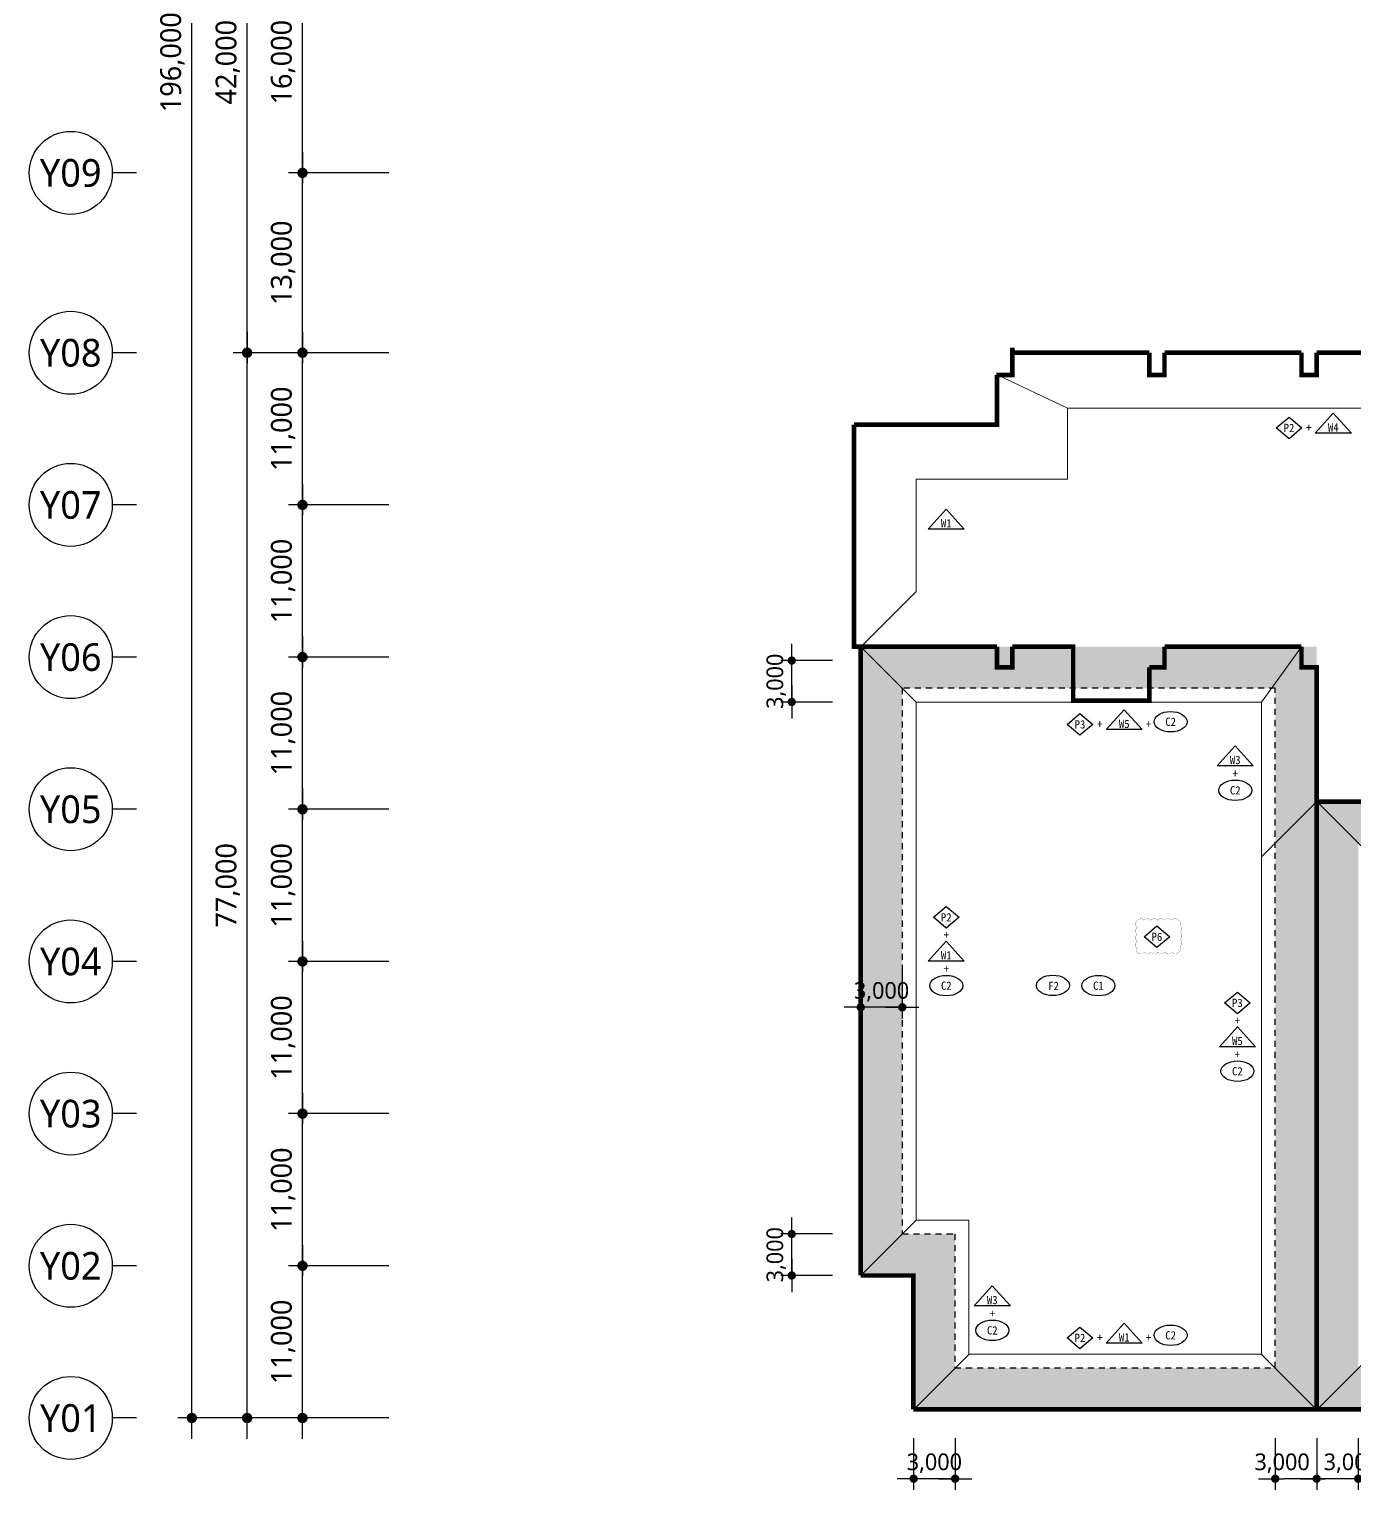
# Model space of a CAD drawing. Header units: millimetres. Extents: x 1915590 to 2257441, y 167795 to 1026436.
# Drawn here: x 1915590 to 2011392, y 491746 to 597321 of the extents above; entities that cross this region are included whole.
import ezdxf
from ezdxf.enums import TextEntityAlignment as Align

# ---------------------------------------------------------------- set-up
doc = ezdxf.new("R2010")
doc.units = ezdxf.units.MM
doc.header["$LTSCALE"] = 5
doc.header["$MEASUREMENT"] = 0
doc.header["$PDSIZE"] = -10
for name, pattern in [('CENTER2', [1.125, 0.75, -0.125, 0.125, -0.125]), ('HID', [2, 1.1, -0.9]), ('HIDDEN2', [0.1875, 0.125, -0.0625]), ('PHANTOM2', [1.25, 0.625, -0.125, 0.125, -0.125, 0.125, -0.125])]:
    doc.linetypes.add(name, pattern=pattern)
doc.layers.get('0').update_dxf_attribs({"linetype": 'CONTINUOUS'})
doc.layers.get('Defpoints').update_dxf_attribs({"color": 153, "linetype": 'CONTINUOUS'})
for name, color, linetype, lineweight in [('A-AXIS-BUBL', 7, 'CONTINUOUS', 25), ('A-DIMS', 7, 'CONTINUOUS', 25), ('A-XXXX-HATC', 8, 'CONTINUOUS', 18), ('A-XXXX-TXT2', 3, 'CONTINUOUS', 25), ('REV-202205', 20, 'CONTINUOUS', 25), ('S-ELEV-LIN1', 9, 'CONTINUOUS', 20)]:
    doc.layers.add(name, color=color, linetype=linetype, lineweight=lineweight)
for name, color, linetype in [('A-MARK-벽체방열-W2', 6, 'HIDDEN2'), ('A-MARK-벽체방열-W3', 6, 'CONTINUOUS'), ('A-MARK-벽체방열-W4', 4, 'CONTINUOUS'), ('text', 3, 'CONTINUOUS'), ('일람 벽체', 7, 'CONTINUOUS')]:
    doc.layers.add(name, color=color, linetype=linetype)
doc.styles.add('HY울릉도L', font='')
doc.styles.add('돋움체', font='')
doc.styles.add('맑은고딕', font='malgun.ttf')
doc.styles.get('HY울릉도L').set_extended_font_data('HYwulM')
doc.styles.get('돋움체').set_extended_font_data('DotumChe')
doc.dimstyles.new('CDIM', dxfattribs={"dimtxt": 3, "dimasz": 1.5, "dimexe": 2, "dimexo": 1, "dimgap": 1, "dimtad": 1, "dimdec": 0, "dimrnd": 0.5, "dimzin": 0, "dimdsep": 32, "dimlunit": 6, "dimtxsty": 'HY울릉도L', "dimblk1": '_CIDOT', "dimblk2": '_CIDOT', "dimsah": 1, "dimcen": 5.5, "dimclrd": 2, "dimclre": 2, "dimclrt": 7, "dimadec": 0, "dimazin": 0, "dimtfac": 1, "dimtdec": 0, "dimtix": 1, "dimtmove": 2, "dimatfit": 1, "dimldrblk": '_CIDOT', "dimfxl": 1, "dimtolj": 1, "dimtzin": 0, "dimlwd": -1, "dimarcsym": 0})

# ---------------------------------------------------------------- blocks, each defined once
blk = doc.blocks.new('_CIDOT')
at = {"color": 0, "linetype": 'ByBlock'}
blk.add_line((2, 0), (-1, 0), dxfattribs=at)
at = {"color": 0, "linetype": 'ByBlock', "const_width": 0.5}
blk.add_lwpolyline([(-0.25, 0, 1), (0.25, 0, 1)], format="xyb", close=True, dxfattribs=at)
blk = doc.blocks.new('*D5')
at = {"layer": 'A-DIMS', "lineweight": -2, "transparency": 16777216}
for p, q in [((93193, 67121), (85943, 67121)), ((93193, 56121), (85943, 56121))]:
    blk.add_line(p, q, dxfattribs=at)
at = {"layer": 'A-DIMS', "transparency": 16777216}
blk.add_line((86943, 56871), (86943, 66371), dxfattribs=at)
at = {"layer": 'Defpoints', "color": 0, "transparency": 16777216}
for p in [(86943, 67121), (93693, 67121), (93693, 56121)]:
    blk.add_point(p, dxfattribs=at)
at = {"layer": 'A-DIMS', "transparency": 16777216, "xscale": 750, "yscale": 750, "zscale": 750}
for p, rotation in [((86943, 67121), 90), ((86943, 56121), 270)]:
    blk.add_blockref('_CIDOT', p, dxfattribs=dict(at, rotation=rotation))
at = {"layer": 'A-DIMS', "color": 3, "transparency": 16777216, "insert": (85550, 61621), "char_height": 1500, "attachment_point": 5, "rotation": 90, "style": '맑은고딕'}
blk.add_mtext('\\A1;11,000', dxfattribs=at)
blk = doc.blocks.new('*D6')
at = {"layer": 'A-DIMS', "lineweight": -2, "transparency": 16777216}
for p, q in [((93193, 78121), (85943, 78121)), ((93193, 67121), (85943, 67121))]:
    blk.add_line(p, q, dxfattribs=at)
at = {"layer": 'A-DIMS', "transparency": 16777216}
blk.add_line((86943, 67871), (86943, 77371), dxfattribs=at)
at = {"layer": 'Defpoints', "color": 0, "transparency": 16777216}
for p in [(86943, 78121), (93693, 78121), (93693, 67121)]:
    blk.add_point(p, dxfattribs=at)
at = {"layer": 'A-DIMS', "transparency": 16777216, "xscale": 750, "yscale": 750, "zscale": 750}
for p, rotation in [((86943, 78121), 90), ((86943, 67121), 270)]:
    blk.add_blockref('_CIDOT', p, dxfattribs=dict(at, rotation=rotation))
at = {"layer": 'A-DIMS', "color": 3, "transparency": 16777216, "insert": (85550, 72621), "char_height": 1500, "attachment_point": 5, "rotation": 90, "style": '맑은고딕'}
blk.add_mtext('\\A1;11,000', dxfattribs=at)
blk = doc.blocks.new('*D7')
at = {"layer": 'A-DIMS', "lineweight": -2, "transparency": 16777216}
for p, q in [((93193, 89121), (85943, 89121)), ((93193, 78121), (85943, 78121))]:
    blk.add_line(p, q, dxfattribs=at)
at = {"layer": 'A-DIMS', "transparency": 16777216}
blk.add_line((86943, 78871), (86943, 88371), dxfattribs=at)
at = {"layer": 'Defpoints', "color": 0, "transparency": 16777216}
for p in [(86943, 89121), (93693, 89121), (93693, 78121)]:
    blk.add_point(p, dxfattribs=at)
at = {"layer": 'A-DIMS', "transparency": 16777216, "xscale": 750, "yscale": 750, "zscale": 750}
for p, rotation in [((86943, 89121), 90), ((86943, 78121), 270)]:
    blk.add_blockref('_CIDOT', p, dxfattribs=dict(at, rotation=rotation))
at = {"layer": 'A-DIMS', "color": 3, "transparency": 16777216, "insert": (85550, 83621), "char_height": 1500, "attachment_point": 5, "rotation": 90, "style": '맑은고딕'}
blk.add_mtext('\\A1;11,000', dxfattribs=at)
blk = doc.blocks.new('*D8')
at = {"layer": 'A-DIMS', "lineweight": -2, "transparency": 16777216}
for p, q in [((93193, 100121), (85943, 100121)), ((93193, 89121), (85943, 89121))]:
    blk.add_line(p, q, dxfattribs=at)
at = {"layer": 'A-DIMS', "transparency": 16777216}
blk.add_line((86943, 89871), (86943, 99371), dxfattribs=at)
at = {"layer": 'Defpoints', "color": 0, "transparency": 16777216}
for p in [(86943, 100121), (93693, 100121), (93693, 89121)]:
    blk.add_point(p, dxfattribs=at)
at = {"layer": 'A-DIMS', "transparency": 16777216, "xscale": 750, "yscale": 750, "zscale": 750}
for p, rotation in [((86943, 100121), 90), ((86943, 89121), 270)]:
    blk.add_blockref('_CIDOT', p, dxfattribs=dict(at, rotation=rotation))
at = {"layer": 'A-DIMS', "color": 3, "transparency": 16777216, "insert": (85550, 94621), "char_height": 1500, "attachment_point": 5, "rotation": 90, "style": '맑은고딕'}
blk.add_mtext('\\A1;11,000', dxfattribs=at)
blk = doc.blocks.new('*D9')
at = {"layer": 'A-DIMS', "lineweight": -2, "transparency": 16777216}
for p, q in [((93193, 111121), (85943, 111121)), ((93193, 100121), (85943, 100121))]:
    blk.add_line(p, q, dxfattribs=at)
at = {"layer": 'A-DIMS', "transparency": 16777216}
blk.add_line((86943, 100871), (86943, 110371), dxfattribs=at)
at = {"layer": 'Defpoints', "color": 0, "transparency": 16777216}
for p in [(86943, 111121), (93693, 111121), (93693, 100121)]:
    blk.add_point(p, dxfattribs=at)
at = {"layer": 'A-DIMS', "transparency": 16777216, "xscale": 750, "yscale": 750, "zscale": 750}
for p, rotation in [((86943, 111121), 90), ((86943, 100121), 270)]:
    blk.add_blockref('_CIDOT', p, dxfattribs=dict(at, rotation=rotation))
at = {"layer": 'A-DIMS', "color": 3, "transparency": 16777216, "insert": (85550, 105621), "char_height": 1500, "attachment_point": 5, "rotation": 90, "style": '맑은고딕'}
blk.add_mtext('\\A1;11,000', dxfattribs=at)
blk = doc.blocks.new('*D10')
at = {"layer": 'A-DIMS', "lineweight": -2, "transparency": 16777216}
for p, q in [((93193, 122121), (85943, 122121)), ((93193, 111121), (85943, 111121))]:
    blk.add_line(p, q, dxfattribs=at)
at = {"layer": 'A-DIMS', "transparency": 16777216}
blk.add_line((86943, 111871), (86943, 121371), dxfattribs=at)
at = {"layer": 'Defpoints', "color": 0, "transparency": 16777216}
for p in [(86943, 122121), (93693, 122121), (93693, 111121)]:
    blk.add_point(p, dxfattribs=at)
at = {"layer": 'A-DIMS', "transparency": 16777216, "xscale": 750, "yscale": 750, "zscale": 750}
for p, rotation in [((86943, 122121), 90), ((86943, 111121), 270)]:
    blk.add_blockref('_CIDOT', p, dxfattribs=dict(at, rotation=rotation))
at = {"layer": 'A-DIMS', "color": 3, "transparency": 16777216, "insert": (85550, 116621), "char_height": 1500, "attachment_point": 5, "rotation": 90, "style": '맑은고딕'}
blk.add_mtext('\\A1;11,000', dxfattribs=at)
blk = doc.blocks.new('*D11')
at = {"layer": 'A-DIMS', "lineweight": -2, "transparency": 16777216}
for p, q in [((93193, 135121), (85943, 135121)), ((93193, 122121), (85943, 122121))]:
    blk.add_line(p, q, dxfattribs=at)
at = {"layer": 'A-DIMS', "transparency": 16777216}
blk.add_line((86943, 122871), (86943, 134371), dxfattribs=at)
at = {"layer": 'Defpoints', "color": 0, "transparency": 16777216}
for p in [(86943, 135121), (93693, 135121), (93693, 122121)]:
    blk.add_point(p, dxfattribs=at)
at = {"layer": 'A-DIMS', "transparency": 16777216, "xscale": 750, "yscale": 750, "zscale": 750}
for p, rotation in [((86943, 135121), 90), ((86943, 122121), 270)]:
    blk.add_blockref('_CIDOT', p, dxfattribs=dict(at, rotation=rotation))
at = {"layer": 'A-DIMS', "color": 3, "transparency": 16777216, "insert": (85550, 128621), "char_height": 1500, "attachment_point": 5, "rotation": 90, "style": '맑은고딕'}
blk.add_mtext('\\A1;13,000', dxfattribs=at)
blk = doc.blocks.new('*D12')
at = {"layer": 'A-DIMS', "lineweight": -2, "transparency": 16777216}
for p, q in [((93193, 151121), (85943, 151121)), ((93193, 135121), (85943, 135121))]:
    blk.add_line(p, q, dxfattribs=at)
at = {"layer": 'A-DIMS', "transparency": 16777216}
blk.add_line((86943, 135871), (86943, 150371), dxfattribs=at)
at = {"layer": 'Defpoints', "color": 0, "transparency": 16777216}
for p in [(86943, 151121), (93693, 151121), (93693, 135121)]:
    blk.add_point(p, dxfattribs=at)
at = {"layer": 'A-DIMS', "transparency": 16777216, "xscale": 750, "yscale": 750, "zscale": 750}
for p, rotation in [((86943, 151121), 90), ((86943, 135121), 270)]:
    blk.add_blockref('_CIDOT', p, dxfattribs=dict(at, rotation=rotation))
at = {"layer": 'A-DIMS', "color": 3, "transparency": 16777216, "insert": (85550, 143121), "char_height": 1500, "attachment_point": 5, "rotation": 90, "style": '맑은고딕'}
blk.add_mtext('\\A1;16,000', dxfattribs=at)
blk = doc.blocks.new('*D21')
at = {"layer": 'A-DIMS', "lineweight": -2, "transparency": 16777216}
for p, q in [((93193, 122121), (81943, 122121)), ((93193, 45121), (81943, 45121))]:
    blk.add_line(p, q, dxfattribs=at)
at = {"layer": 'A-DIMS', "transparency": 16777216}
blk.add_line((82943, 45871), (82943, 121371), dxfattribs=at)
at = {"layer": 'Defpoints', "color": 0, "transparency": 16777216}
for p in [(82943, 122121), (93693, 122121), (93693, 45121)]:
    blk.add_point(p, dxfattribs=at)
at = {"layer": 'A-DIMS', "transparency": 16777216, "xscale": 750, "yscale": 750, "zscale": 750}
for p, rotation in [((82943, 122121), 90), ((82943, 45121), 270)]:
    blk.add_blockref('_CIDOT', p, dxfattribs=dict(at, rotation=rotation))
at = {"layer": 'A-DIMS', "color": 3, "transparency": 16777216, "insert": (81550, 83621), "char_height": 1500, "attachment_point": 5, "rotation": 90, "style": '맑은고딕'}
blk.add_mtext('\\A1;77,000', dxfattribs=at)
blk = doc.blocks.new('*D22')
at = {"layer": 'A-DIMS', "lineweight": -2, "transparency": 16777216}
for p, q in [((93193, 241121), (77943, 241121)), ((93193, 45121), (77943, 45121))]:
    blk.add_line(p, q, dxfattribs=at)
at = {"layer": 'A-DIMS', "transparency": 16777216}
blk.add_line((78943, 45871), (78943, 240371), dxfattribs=at)
at = {"layer": 'Defpoints', "color": 0, "transparency": 16777216}
for p in [(78943, 241121), (93693, 241121), (93693, 45121)]:
    blk.add_point(p, dxfattribs=at)
at = {"layer": 'A-DIMS', "transparency": 16777216, "xscale": 750, "yscale": 750, "zscale": 750}
for p, rotation in [((78943, 241121), 90), ((78943, 45121), 270)]:
    blk.add_blockref('_CIDOT', p, dxfattribs=dict(at, rotation=rotation))
at = {"layer": 'A-DIMS', "color": 3, "transparency": 16777216, "insert": (77550, 143121), "char_height": 1500, "attachment_point": 5, "rotation": 90, "style": '맑은고딕'}
blk.add_mtext('\\A1;196,000', dxfattribs=at)
blk = doc.blocks.new('*D23')
at = {"layer": 'A-DIMS', "lineweight": -2, "transparency": 16777216}
for p, q in [((93193, 56121), (85943, 56121)), ((93193, 45121), (85943, 45121))]:
    blk.add_line(p, q, dxfattribs=at)
at = {"layer": 'A-DIMS', "transparency": 16777216}
blk.add_line((86943, 45871), (86943, 55371), dxfattribs=at)
at = {"layer": 'Defpoints', "color": 0, "transparency": 16777216}
for p in [(86943, 56121), (93693, 56121), (93693, 45121)]:
    blk.add_point(p, dxfattribs=at)
at = {"layer": 'A-DIMS', "transparency": 16777216, "xscale": 750, "yscale": 750, "zscale": 750}
for p, rotation in [((86943, 56121), 90), ((86943, 45121), 270)]:
    blk.add_blockref('_CIDOT', p, dxfattribs=dict(at, rotation=rotation))
at = {"layer": 'A-DIMS', "color": 3, "transparency": 16777216, "insert": (85550, 50621), "char_height": 1500, "attachment_point": 5, "rotation": 90, "style": '맑은고딕'}
blk.add_mtext('\\A1;11,000', dxfattribs=at)
blk = doc.blocks.new('*D24')
at = {"layer": 'A-DIMS', "lineweight": -2, "transparency": 16777216}
for p, q in [((93193, 164121), (81943, 164121)), ((93193, 122121), (81943, 122121))]:
    blk.add_line(p, q, dxfattribs=at)
at = {"layer": 'A-DIMS', "transparency": 16777216}
blk.add_line((82943, 122871), (82943, 163371), dxfattribs=at)
at = {"layer": 'Defpoints', "color": 0, "transparency": 16777216}
for p in [(82943, 164121), (93693, 164121), (93693, 122121)]:
    blk.add_point(p, dxfattribs=at)
at = {"layer": 'A-DIMS', "transparency": 16777216, "xscale": 750, "yscale": 750, "zscale": 750}
for p, rotation in [((82943, 164121), 90), ((82943, 122121), 270)]:
    blk.add_blockref('_CIDOT', p, dxfattribs=dict(at, rotation=rotation))
at = {"layer": 'A-DIMS', "color": 3, "transparency": 16777216, "insert": (81550, 143121), "char_height": 1500, "attachment_point": 5, "rotation": 90, "style": '맑은고딕'}
blk.add_mtext('\\A1;42,000', dxfattribs=at)
blk = doc.blocks.new('*D71')
at = {"layer": 'A-DIMS', "transparency": 16777216}
for p, q in [((1970700, 510836), (1970700, 511436)), ((1970700, 507236), (1970700, 510236)), ((1970700, 506636), (1970700, 506036))]:
    blk.add_line(p, q, dxfattribs=at)
at = {"layer": 'A-DIMS', "lineweight": -2, "transparency": 16777216}
for p, q in [((1973640, 510236), (1969900, 510236)), ((1973640, 507236), (1969900, 507236))]:
    blk.add_line(p, q, dxfattribs=at)
at = {"layer": 'Defpoints', "color": 0, "transparency": 16777216}
for p in [(1970700, 510236), (1974040, 510236), (1974040, 507236)]:
    blk.add_point(p, dxfattribs=at)
at = {"layer": 'A-DIMS', "transparency": 16777216, "xscale": 600, "yscale": 600, "zscale": 600}
for p, rotation in [((1970700, 510236), 270), ((1970700, 507236), 90)]:
    blk.add_blockref('_CIDOT', p, dxfattribs=dict(at, rotation=rotation))
at = {"layer": 'A-DIMS', "color": 3, "transparency": 16777216, "insert": (1969586, 508736), "char_height": 1200, "attachment_point": 5, "rotation": 90, "style": '맑은고딕'}
blk.add_mtext('\\A1;3,000', dxfattribs=at)
blk = doc.blocks.new('*D92')
at = {"layer": 'A-DIMS', "lineweight": -2, "transparency": 16777216}
for p, q in [((1979508, 495486), (1979508, 491746)), ((1982508, 495486), (1982508, 491746))]:
    blk.add_line(p, q, dxfattribs=at)
at = {"layer": 'A-DIMS', "transparency": 16777216}
for p, q in [((1978908, 492546), (1978308, 492546)), ((1982508, 492546), (1979508, 492546)), ((1983108, 492546), (1983708, 492546))]:
    blk.add_line(p, q, dxfattribs=at)
at = {"layer": 'Defpoints', "color": 0, "transparency": 16777216}
for p in [(1979508, 495886), (1982508, 495886), (1979508, 492546)]:
    blk.add_point(p, dxfattribs=at)
at = {"layer": 'A-DIMS', "transparency": 16777216, "xscale": 600, "yscale": 600, "zscale": 600}
for p, rotation in [((1979508, 492546), 359.9999999996443), ((1982508, 492546), 179.9999999996443)]:
    blk.add_blockref('_CIDOT', p, dxfattribs=dict(at, rotation=rotation))
at = {"layer": 'A-DIMS', "color": 3, "transparency": 16777216, "insert": (1981008, 493660), "char_height": 1200, "attachment_point": 5, "style": '맑은고딕'}
blk.add_mtext('\\A1;3,000', dxfattribs=at)
blk = doc.blocks.new('*D93')
at = {"layer": 'A-DIMS', "lineweight": -2, "transparency": 16777216}
for p, q in [((2005640, 495486), (2005640, 491746)), ((2008640, 495486), (2008640, 491746))]:
    blk.add_line(p, q, dxfattribs=at)
at = {"layer": 'A-DIMS', "transparency": 16777216}
blk.add_line((2008040, 492546), (2006240, 492546), dxfattribs=at)
at = {"layer": 'Defpoints', "color": 0, "transparency": 16777216}
for p in [(2005640, 495886), (2008640, 495886), (2005640, 492546)]:
    blk.add_point(p, dxfattribs=at)
at = {"layer": 'A-DIMS', "transparency": 16777216, "xscale": 600, "yscale": 600, "zscale": 600}
for p, rotation in [((2005640, 492546), 179.9999999996443), ((2008640, 492546), 359.9999999996443)]:
    blk.add_blockref('_CIDOT', p, dxfattribs=dict(at, rotation=rotation))
at = {"layer": 'A-DIMS', "color": 3, "transparency": 16777216, "insert": (2006140, 493660), "char_height": 1200, "attachment_point": 5, "style": '맑은고딕'}
blk.add_mtext('\\A1;3,000', dxfattribs=at)
blk = doc.blocks.new('*D94')
at = {"layer": 'A-DIMS', "lineweight": -2, "transparency": 16777216}
for p, q in [((2008640, 495486), (2008640, 491746)), ((2011640, 495486), (2011640, 491746))]:
    blk.add_line(p, q, dxfattribs=at)
at = {"layer": 'A-DIMS', "transparency": 16777216}
blk.add_line((2011040, 492546), (2009240, 492546), dxfattribs=at)
at = {"layer": 'Defpoints', "color": 0, "transparency": 16777216}
for p in [(2008640, 495886), (2011640, 495886), (2008640, 492546)]:
    blk.add_point(p, dxfattribs=at)
at = {"layer": 'A-DIMS', "transparency": 16777216, "xscale": 600, "yscale": 600, "zscale": 600}
for p, rotation in [((2008640, 492546), 179.9999999996443), ((2011640, 492546), 359.9999999996443)]:
    blk.add_blockref('_CIDOT', p, dxfattribs=dict(at, rotation=rotation))
at = {"layer": 'A-DIMS', "color": 3, "transparency": 16777216, "insert": (2011140, 493660), "char_height": 1200, "attachment_point": 5, "style": '맑은고딕'}
blk.add_mtext('\\A1;3,000', dxfattribs=at)
blk = doc.blocks.new('*D74')
at = {"layer": 'A-DIMS', "transparency": 16777216}
for p, q in [((1970700, 552286), (1970700, 552886)), ((1970700, 548686), (1970700, 551686)), ((1970700, 548086), (1970700, 547486))]:
    blk.add_line(p, q, dxfattribs=at)
at = {"layer": 'A-DIMS', "lineweight": -2, "transparency": 16777216}
for p, q in [((1973640, 551686), (1969900, 551686)), ((1973640, 548686), (1969900, 548686))]:
    blk.add_line(p, q, dxfattribs=at)
at = {"layer": 'Defpoints', "color": 0, "transparency": 16777216}
for p in [(1970700, 551686), (1974040, 551686), (1974040, 548686)]:
    blk.add_point(p, dxfattribs=at)
at = {"layer": 'A-DIMS', "transparency": 16777216, "xscale": 600, "yscale": 600, "zscale": 600}
for p, rotation in [((1970700, 551686), 270), ((1970700, 548686), 90)]:
    blk.add_blockref('_CIDOT', p, dxfattribs=dict(at, rotation=rotation))
at = {"layer": 'A-DIMS', "color": 3, "transparency": 16777216, "insert": (1969586, 550186), "char_height": 1200, "attachment_point": 5, "rotation": 90, "style": '맑은고딕'}
blk.add_mtext('\\A1;3,000', dxfattribs=at)
blk = doc.blocks.new('*D75')
at = {"layer": 'A-DIMS', "lineweight": -2, "transparency": 16777216}
for p, q in [((1975690, 529561), (1975690, 525821)), ((1978690, 529561), (1978690, 525821))]:
    blk.add_line(p, q, dxfattribs=at)
at = {"layer": 'A-DIMS', "transparency": 16777216}
for p, q in [((1975090, 526621), (1974490, 526621)), ((1978690, 526621), (1975690, 526621)), ((1979290, 526621), (1979890, 526621))]:
    blk.add_line(p, q, dxfattribs=at)
at = {"layer": 'Defpoints', "color": 0, "transparency": 16777216}
for p in [(1975690, 529961), (1978690, 529961), (1975690, 526621)]:
    blk.add_point(p, dxfattribs=at)
at = {"layer": 'A-DIMS', "transparency": 16777216, "xscale": 600, "yscale": 600, "zscale": 600}
for p, rotation in [((1975690, 526621), 359.9999999996443), ((1978690, 526621), 179.9999999996443)]:
    blk.add_blockref('_CIDOT', p, dxfattribs=dict(at, rotation=rotation))
at = {"layer": 'A-DIMS', "color": 3, "transparency": 16777216, "insert": (1977190, 527735), "char_height": 1200, "attachment_point": 5, "style": '맑은고딕'}
blk.add_mtext('\\A1;3,000', dxfattribs=at)
blk = doc.blocks.new('DIM(210222)')
for p, q in [((74943, 135120.6), (73193, 135120.6)), ((74943, 122120.6), (73193, 122120.6)), ((74943, 111120.6), (73193, 111120.6)), ((74943, 100120.6), (73193, 100120.6)), ((74943, 89120.6), (73193, 89120.6)), ((74943, 78120.6), (73193, 78120.6)), ((74943, 67120.6), (73193, 67120.6)), ((74943, 56120.6), (73193, 56120.6)), ((74943, 45120.6), (73193, 45120.6))]:
    blk.add_line(p, q)
at = {"layer": 'A-AXIS-BUBL', "ltscale": 0.2}
for centre in [(70193, 135120.6), (70193, 122120.6), (70193, 111120.6), (70193, 100120.6), (70193, 89120.6), (70193, 78120.6), (70193, 67120.6), (70193, 56120.6), (70193, 45120.6)]:
    blk.add_circle(centre, 3000, dxfattribs=at)
at = {"layer": 'A-XXXX-TXT2', "ltscale": 0.2, "style": '맑은고딕'}
for s, p in [('Y09', (70193, 135120.6)), ('Y08', (70193, 122120.6)), ('Y07', (70193, 111120.6)), ('Y06', (70193, 100120.6)), ('Y05', (70193, 89120.6)), ('Y04', (70193, 78120.6)), ('Y03', (70193, 67120.6)), ('Y02', (70193, 56120.6)), ('Y01', (70193, 45120.6))]:
    blk.add_text(s, height=2000, dxfattribs=at).set_placement(p, align=Align.MIDDLE)
at = {"layer": 'A-DIMS'}
for p1, p2, distance, picture, middle in [((93693, 45120.6), (93693, 241120.6), 14750, '*D22', (77550.2, 143120.6)), ((93693, 122120.6), (93693, 164120.6), 10750, '*D24', (81550.2, 143120.6)), ((93693, 135120.6), (93693, 151120.6), 6750, '*D12', (85550.2, 143120.6)), ((93693, 122120.6), (93693, 135120.6), 6750, '*D11', (85550.2, 128620.6)), ((93693, 45120.6), (93693, 122120.6), 10750, '*D21', (81550.2, 83620.6)), ((93693, 111120.6), (93693, 122120.6), 6750, '*D10', (85550.2, 116620.6)), ((93693, 100120.6), (93693, 111120.6), 6750, '*D9', (85550.2, 105620.6)), ((93693, 89120.6), (93693, 100120.6), 6750, '*D8', (85550.2, 94620.6)), ((93693, 78120.6), (93693, 89120.6), 6750, '*D7', (85550.2, 83620.6)), ((93693, 67120.6), (93693, 78120.6), 6750, '*D6', (85550.2, 72620.6)), ((93693, 56120.6), (93693, 67120.6), 6750, '*D5', (85550.2, 61620.6)), ((93693, 45120.6), (93693, 56120.6), 6750, '*D23', (85550.2, 50620.6))]:
    dim = blk.add_aligned_dim(p1=p1, p2=p2, distance=distance, dimstyle='CDIM', override={"dimscale": 500, "dimtxsty": '맑은고딕', "dimclrd": 256, "dimclre": 256, "dimclrt": 3}, dxfattribs=at)
    dim.commit()
    dim.dimension.update_dxf_attribs({"geometry": picture, "text_midpoint": middle})

msp = doc.modelspace()

# ---------------------------------------------------------------- hatches: boundary and pattern name
at = {"layer": 'A-XXXX-HATC'}
h = msp.add_hatch(dxfattribs=at)
h.set_pattern_fill('ANSI33', color=256, scale=5000)
h.paths.add_polyline_path([(2008640.1, 552685.7), (1975690.1, 552685.7), (1975690.1, 507235.7), (1979490.1, 507235.7), (1979490.1, 497553.2), (2008640.1, 497553.2)])
h.paths.add_polyline_path([(2005640.1, 549685.7), (2005640.1, 500553.2), (1982490.1, 500553.2), (1982490.1, 510235.7), (1978690.1, 510235.7), (1978690.1, 549685.7)], flags=16)
h.paths.add_polyline_path([(2040540.1, 552685.7), (2012440.1, 552685.7), (2012440.1, 541485.7), (2008640.1, 541485.7), (2008640.1, 497553.2), (2036740.1, 497553.2), (2036740.1, 507235.7), (2040540.1, 507235.7)])
h.paths.add_polyline_path([(2037540.1, 549685.7), (2037540.1, 510235.7), (2033740.1, 510235.7), (2033740.1, 500553.2), (2011640.1, 500553.2), (2011640.1, 538485.7), (2015440.1, 538485.7), (2015440.1, 549685.7)], flags=16)
h.paths.add_polyline_path([(2069740.1, 552685.7), (2040540.1, 552685.7), (2040540.1, 507235.7), (2040540.1, 497535.7), (2073540.1, 497535.7), (2073540.1, 541485.7), (2069740.1, 541485.7)])
h.paths.add_polyline_path([(2066740.1, 549685.7), (2066740.1, 538485.7), (2070540.1, 538485.7), (2070540.1, 500535.7), (2043540.1, 500535.7), (2043540.1, 549685.7)], flags=16)
h.paths.add_polyline_path([(2106490.1, 552685.7), (2073540.1, 552685.7), (2073540.1, 497535.7), (2102690.1, 497535.7), (2102690.1, 507235.7), (2106490.1, 507235.7)])
h.paths.add_polyline_path([(2103490.1, 549685.7), (2103490.1, 510235.7), (2099690.1, 510235.7), (2099690.1, 500535.7), (2076540.1, 500535.7), (2076540.1, 549685.7)], flags=16)

# ---------------------------------------------------------------- linework, layer by layer
at = {"layer": 'A-MARK-벽체방열-W2', "ltscale": 300, "const_width": 333.3}
for points in [[(1975190.1, 568735.7), (1975190.1, 552685.7), (1975690.1, 552685.7)], [(1975690.1, 552685.7), (1975690.1, 507235.7)], [(1979490.1, 497553.2), (2036740.1, 497553.2)]]:
    msp.add_lwpolyline(points, dxfattribs=at)
at = {"layer": 'A-MARK-벽체방열-W3', "linetype": 'PHANTOM2', "ltscale": 300, "const_width": 333.3}
for points in [[(1985477.2, 572335.7), (1986640.1, 572335.7), (1986640.1, 574298.2)], [(1996540.1, 573935.7), (1996540.1, 572335.7), (1997640.1, 572335.7), (1997640.1, 573935.7)], [(2007540.1, 573935.7), (2007540.1, 572335.7), (2008640.1, 572335.7), (2008640.1, 573935.7)], [(1985540.1, 572335.7), (1985540.1, 568735.7), (1975190.1, 568735.7)], [(1985540.1, 552685.7), (1985540.1, 551185.7), (1986640.1, 551185.7), (1986640.1, 552685.7)], [(1997640.1, 552685.7), (1997640.1, 551185.7), (1996540.1, 551185.7)], [(2007540.1, 552685.7), (2007540.1, 551185.7), (2008640.1, 551185.7), (2008640.1, 541485.7), (2012440.1, 541485.7), (2012440.1, 551485.7)], [(1975690.1, 507235.7), (1979490.1, 507235.7), (1979490.1, 497553.2)]]:
    msp.add_lwpolyline(points, dxfattribs=at)
at = {"layer": 'A-MARK-벽체방열-W3', "linetype": 'HID', "ltscale": 80}
msp.add_lwpolyline([(2005640.1, 549685.7), (1978690.1, 549685.7), (1978690.1, 510235.7), (1982490.1, 510235.7), (1982490.1, 500553.2), (2005640.1, 500553.2)], close=True, dxfattribs=at)
at = {"layer": 'A-MARK-벽체방열-W4', "const_width": 333.3}
for points in [[(1986640.1, 573935.7), (1996540.1, 573935.7)], [(2007540.1, 573935.7), (1997640.1, 573935.7)], [(2008640.1, 573935.7), (2018540.1, 573935.7)]]:
    msp.add_lwpolyline(points, dxfattribs=at)
at = {"layer": 'A-MARK-벽체방열-W4', "linetype": 'CENTER2', "ltscale": 200}
for points, const_width in [([(1985540.1, 552685.7), (1975690.1, 552685.7)], 333), ([(1996540.1, 551185.7), (1996540.1, 548785.7), (1991040.1, 548785.7), (1991040.1, 552685.7), (1986640.1, 552685.7)], 333), ([(2007540.1, 552685.7), (1997640.1, 552685.7)], 333), ([(2008640.1, 497535.7), (2008640.1, 541485.7)], 333.3)]:
    msp.add_lwpolyline(points, dxfattribs=dict(at, const_width=const_width))
at = {"layer": 'REV-202205', "const_width": 15}
msp.add_lwpolyline([(1995671.2, 530626.1, 0.52056705), (1996171.2, 530626.1, 0.52056705), (1996671.2, 530626.1, 0.52056705), (1997171.2, 530626.1, 0.52056705), (1997671.2, 530626.1, 0.52056705), (1998171.2, 530626.1, 0.52056705), (1998671.2, 530626.1, 0.52056705), (1998767.1, 531030.3, 0.52056705), (1998767.1, 531530.3, 0.52056705), (1998767.1, 532030.3, 0.52056705), (1998767.1, 532530.3, 0.52056705), (1998643.5, 532906.8, 0.52056705), (1998143.5, 532906.8, 0.52056705), (1997643.5, 532906.8, 0.52056705), (1997143.5, 532906.8, 0.52056705), (1996643.5, 532906.8, 0.52056705), (1996143.5, 532906.8, 0.52056705), (1995671.2, 532879.1, 0.52056705), (1995671.2, 532379.1, 0.52056705), (1995671.2, 531879.1, 0.52056705), (1995671.2, 531379.1, 0.52056705), (1995671.2, 530879.1, 0.52056705)], format="xyb", close=True, dxfattribs=at)
at = {"layer": 'S-ELEV-LIN1'}
for p, q in [((1985540.1, 572335.7), (1990640.1, 569935.7)), ((1975690.1, 552685.7), (1979690.1, 556685.7)), ((1975690.1, 552685.7), (1979690.1, 548685.7)), ((2007540.1, 552685.7), (2004640.1, 548685.7)), ((2008640.1, 541485.7), (2004640.1, 537485.7)), ((1975690.1, 507235.7), (1979690.1, 511235.7)), ((1979490.1, 497535.7), (1983490.1, 501535.7)), ((2008640.1, 497535.7), (2004640.1, 501535.7))]:
    msp.add_line(p, q, dxfattribs=at)
for points in [[(1979690.1, 556685.7), (1979690.1, 564790.8), (1990640.1, 564790.8), (1990640.1, 569935.7), (2102665.1, 569935.7), (2102665.1, 556510.7), (2106490.1, 552685.7)], [(2008640.1, 497535.7), (2012640.1, 501535.7), (2032740.1, 501603.2), (2032740.1, 511235.7), (2036540.1, 511235.7), (2036540.1, 548685.7), (2016590.1, 548685.7), (2016590.1, 537485.7), (2012640.1, 537485.7), (2008640.1, 541485.7)]]:
    msp.add_lwpolyline(points, dxfattribs=at)
msp.add_lwpolyline([(2004640.1, 548685.7), (1979690.1, 548685.7), (1979690.1, 511235.7), (1983490.1, 511235.7), (1983490.1, 501553.2), (2004640.1, 501553.2)], close=True, dxfattribs=at)
at = {"layer": '일람 벽체'}
for points in [[(2007567, 568500.9), (2006639.4, 567717.2), (2005711.7, 568500.9), (2006639.4, 569284.5)], [(2011143, 568119.2), (2008532.5, 568119.2), (2009837.8, 569557.6)], [(1983170.8, 561192.1), (1980560.3, 561192.1), (1981865.5, 562630.4)], [(1996035.4, 546690.3), (1993424.8, 546690.3), (1994730.1, 548128.7)], [(1992459.4, 547072), (1991531.7, 546288.3), (1990604, 547072), (1991531.7, 547855.6)], [(2004056.4, 544080.6), (2001445.8, 544080.6), (2002751.1, 545519)], [(1982793.2, 533125.6), (1981865.5, 532341.9), (1980937.9, 533125.6), (1981865.5, 533909.3)], [(1998017.7, 531719.3), (1997090.1, 530935.7), (1996162.4, 531719.3), (1997090.1, 532503)], [(1983170.8, 529960.7), (1980560.3, 529960.7), (1981865.5, 531399)], [(2003835.5, 526940.6), (2002907.9, 526156.9), (2001980.2, 526940.6), (2002907.9, 527724.3)], [(2004213.2, 523775.7), (2001602.6, 523775.7), (2002907.9, 525214.1)], [(1986498.3, 505043.9), (1983887.8, 505043.9), (1985193.1, 506482.3)], [(1996035.4, 502344.6), (1993424.8, 502344.6), (1994730.1, 503782.9)], [(1992459.4, 502726.2), (1991531.7, 501942.5), (1990604, 502726.2), (1991531.7, 503509.9)]]:
    msp.add_lwpolyline(points, close=True, dxfattribs=at)
for centre in [(1998082.3, 547262.2), (2002754.1, 542308.1), (1989569.4, 528205.1), (1981868.5, 528188.2), (1992865.1, 528188.2), (2002910.8, 522003.2), (1985196, 503271.5), (1998082.3, 502916.4)]:
    msp.add_ellipse(centre, major_axis=(-1192.8, 0), ratio=0.62025674, dxfattribs=at)

# ---------------------------------------------------------------- block references
msp.add_blockref('DIM(210222)', (1848397, 451815.1))

# ---------------------------------------------------------------- texts
at = {"layer": 'text', "style": '돋움체'}
for s, p in [('P2', (2006639.4, 568500.9)), ('+', (2008075, 568525.7)), ('W4', (2009837.8, 568538.1)), ('W1', (1981865.5, 561610.9)), ('P3', (1991531.7, 547072)), ('+', (1992967.3, 547096.8)), ('W5', (1994730.1, 547109.2)), ('+', (1996492.9, 547096.8)), ('C2', (1998082.3, 547259.4)), ('W3', (2002751.1, 544499.4)), ('+', (2002751.1, 543533)), ('C2', (2002754.1, 542305.3)), ('P2', (1981865.5, 533125.6)), ('+', (1981865.5, 531857.7)), ('P6', (1997090.1, 531719.3)), ('W1', (1981865.5, 530379.5)), ('+', (1981865.5, 529413.1)), ('C2', (1981868.5, 528185.4)), ('F2', (1989617.7, 528162.8)), ('C1', (1992865.1, 528185.4)), ('P3', (2002907.9, 526940.6)), ('+', (2002907.9, 525672.8)), ('W5', (2002907.9, 524194.5)), ('+', (2002907.9, 523228.1)), ('C2', (2002910.8, 522000.4)), ('W3', (1985193.1, 505462.8)), ('+', (1985193.1, 504496.4)), ('C2', (1985196, 503268.7)), ('P2', (1991531.7, 502726.2)), ('+', (1992967.3, 502751)), ('W1', (1994730.1, 502763.4)), ('+', (1996492.9, 502751)), ('C2', (1998082.3, 502913.6))]:
    msp.add_text(s, height=600, dxfattribs=at).set_placement(p, align=Align.MIDDLE_CENTER)

# ---------------------------------------------------------------- dimensions: what is measured, and where the dimension line sits
at = {"layer": 'A-DIMS'}
for p1, p2, picture, middle in [((1974040.1, 548685.7), (1974040.1, 551685.7), '*D74', (1969585.9, 550185.7)), ((1978690.1, 529960.7), (1975690.1, 529960.7), '*D75', (1977190.1, 527735)), ((1974040.1, 507235.7), (1974040.1, 510235.7), '*D71', (1969585.9, 508735.7)), ((1982507.6, 495885.7), (1979507.6, 495885.7), '*D92', (1981007.6, 493660))]:
    dim = msp.add_aligned_dim(p1=p1, p2=p2, distance=3339.9, dimstyle='CDIM', override={"dimscale": 400, "dimtxsty": '맑은고딕', "dimclrd": 256, "dimclre": 256, "dimclrt": 3}, dxfattribs=at)
    dim.commit()
    dim.dimension.update_dxf_attribs({"geometry": picture, "text_midpoint": middle})
for base, p1, p2, picture, middle in [((2005640.1, 492545.8), (2008640.1, 495885.7), (2005640.1, 495885.7), '*D93', (2006140.1, 493660)), ((2008640.1, 492545.8), (2011640.1, 495885.7), (2008640.1, 495885.7), '*D94', (2011140.1, 493660))]:
    dim = msp.add_linear_dim(base=base, p1=p1, p2=p2, angle=180, dimstyle='CDIM', override={"dimscale": 400, "dimtxsty": '맑은고딕', "dimclrd": 256, "dimclre": 256, "dimclrt": 3}, dxfattribs=at)
    dim.commit()
    dim.dimension.update_dxf_attribs({"geometry": picture, "text_midpoint": middle, "dimtype": 161})

doc.saveas('drawing.dxf')
